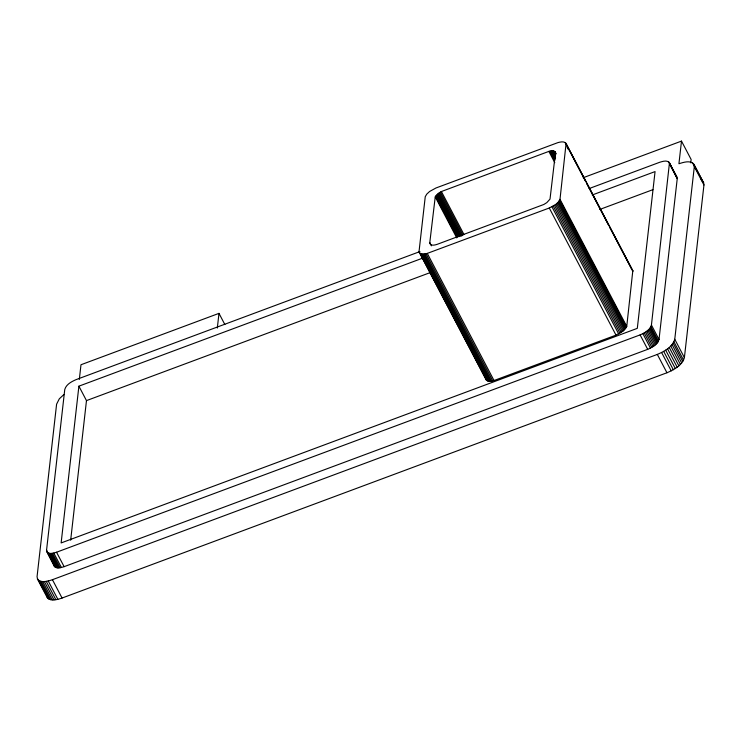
<?xml version="1.0" encoding="UTF-8"?>
<svg xmlns="http://www.w3.org/2000/svg" width="741" height="741" viewBox="0 0 741 741"><rect width="100%" height="100%" fill="white"/><g stroke="black" fill="none" stroke-linecap="round" stroke-linejoin="round"><path stroke-width="1.11" d="M589.151 188.557L659.657 162.298C662.593 161.427 667.233 159.75 669.466 162.816L677.237 178.655L659.018 339.489C657.554 344.611 652.228 347.381 647.69 349.344L64.124 566.67C61.188 567.541 56.548 569.227 54.315 566.152L46.544 550.322L64.763 389.479C66.227 384.357 71.553 381.587 76.101 379.624L419.943 251.57M79.324 379.457L80.982 364.748L218.984 313.36L224.866 324.567M422.213 258.303L78.898 386.172L61.133 542.94L637.306 328.356L655.063 171.588L592.254 194.985M70.664 540.217L86.475 400.612L78.898 386.172M217.317 328.059L218.984 313.36M566.068 143.55L560.001 199.31L558.482 201.876L555.648 204.516L549.276 208.008L427.279 253.394C424.713 254.089 420.091 255.182 419.008 251.82L425.251 196.689L426.77 194.123L429.604 191.484L435.977 187.982L557.964 142.596C560.511 141.957 564.299 140.957 566.068 143.55L632.814 270.678L626.747 326.438L623.459 330.782L616.021 335.136L494.025 380.522C491.459 381.217 486.828 382.31 485.744 378.947M46.729 551.712C48.962 554.777 53.602 553.092 56.538 552.23L640.104 334.895C644.642 332.931 649.977 330.171 651.432 325.049L669.466 162.816M583.186 177.72L681.498 141.105L678.932 163.724C683.452 162.39 690.593 159.797 694.021 164.53L703.654 182.87L703.95 185.009L684.397 357.607C682.146 365.489 673.949 369.74 666.956 372.76L62.068 598.043C57.641 599.654 47.257 602.489 46.683 595.106M690.742 162.844L691.131 159.454L681.498 141.105M63.837 394.592L59.317 398.815L56.603 404.16L37.05 576.757C37.624 584.14 48.017 581.305 52.435 579.694L657.323 354.42C664.316 351.401 672.513 347.14 674.764 339.258L694.317 166.66L694.021 164.53M429.771 242.77L435.236 196.893L438.44 193.382L441.395 191.53L548.859 151.396L552.675 150.831L555.055 151.729L555.481 152.665L550.017 199.107L546.812 202.617L543.848 204.47L437.459 244.234C435.254 245.039 430.058 246.466 429.771 242.77L431.382 245.845M86.475 400.612L429.799 272.753M599.84 209.425L652.904 189.668M702.264 181.304L703.654 182.87M677.052 177.266L668.558 161.797M631.943 269.696L632.814 270.678M693.465 163.659L703.089 182.008M692.631 162.955L695.845 169.068M700.662 178.248L701.727 180.285M694.317 166.66L703.95 185.009M669.095 162.26L676.681 176.701M669.66 164.206L677.237 178.655M674.764 339.258L684.397 357.607M673.94 341.805L683.572 360.154M673.124 343.185L682.757 361.534M672.05 344.602L681.683 362.951M565.716 143.013L632.99 271.308M565.198 142.568L585.483 181.212M586.557 183.249L608.444 224.949M609.519 226.978L631.406 268.677M567.189 147.32L568.254 149.349M670.744 346.028L680.377 364.377M669.234 347.446L678.867 365.795M667.53 348.826L677.163 367.175M665.668 350.15L675.301 368.499M651.432 325.049L659.018 339.489M650.894 326.698L658.48 341.147M663.686 351.391L673.319 369.74M650.366 327.596L657.952 342.046M649.672 328.513L657.258 342.963M661.611 352.531L671.244 370.87M648.82 329.449L656.406 343.889M555.055 151.729L556.13 153.776M554.639 151.377L555.713 153.424M554.101 151.108L555.713 154.174M647.838 330.366L655.424 344.815M553.444 150.923L555.593 155.026M552.675 150.831L555.37 155.953M646.736 331.264L654.312 345.714M551.823 150.84L555.593 158.009M550.887 150.932L555.194 159.13M645.522 332.125L653.108 346.566M657.323 354.42L666.956 372.76M549.896 151.127L554.74 160.343M548.859 151.396L554.768 162.668M644.235 332.931L651.821 347.372M642.882 333.672L650.468 348.113M640.104 334.895L647.69 349.344M560.001 199.31L626.747 326.438M559.659 200.126L626.404 327.253M559.149 200.987L625.886 328.115M558.482 201.876L625.219 329.004M557.667 202.765L624.404 329.893M556.713 203.655L623.459 330.782M555.648 204.516L622.394 331.644M554.49 205.34L621.236 332.468M553.249 206.118L619.995 333.246M551.952 206.832L618.698 333.959M549.276 208.008L616.021 335.136M441.395 191.53L463.986 234.554M440.358 192.095L462.949 235.129M439.367 192.716L461.958 235.749M438.44 193.382L461.032 236.407M437.588 194.068L459.642 236.073M436.829 194.781L458.883 236.777M436.18 195.494L457.697 236.472M435.643 196.198L457.16 237.176M435.236 196.893L456.752 237.87M427.279 253.394L494.025 380.522M425.982 253.746L492.728 380.865M424.741 253.978L491.487 381.106M423.574 254.098L490.32 381.226M422.509 254.107L489.245 381.226M421.555 253.987L488.291 381.115M420.731 253.765L487.476 380.893M420.054 253.431L486.8 380.55M419.008 251.82L486.281 380.114M56.538 552.23L64.124 566.67M53.806 553.055L61.392 567.504M52.509 553.305L60.095 567.745M51.296 553.425L58.882 567.875M50.184 553.434L57.77 567.875M49.193 553.314L56.779 567.763M48.341 553.082L55.927 567.523M46.544 550.322L50.082 557.065M47.637 552.73L55.223 567.171M47.1 552.267L54.686 566.717M52.435 579.694L62.068 598.043M48.221 580.963L57.854 599.312M46.229 581.342L55.862 599.691M44.367 581.537L54 599.886M42.654 581.546L52.287 599.895M41.135 581.361L50.768 599.71M39.819 581L49.452 599.349M38.736 580.462L48.369 598.811M37.346 578.888L47.535 598.098M54.13 564.762L54.315 566.152"/></g></svg>
